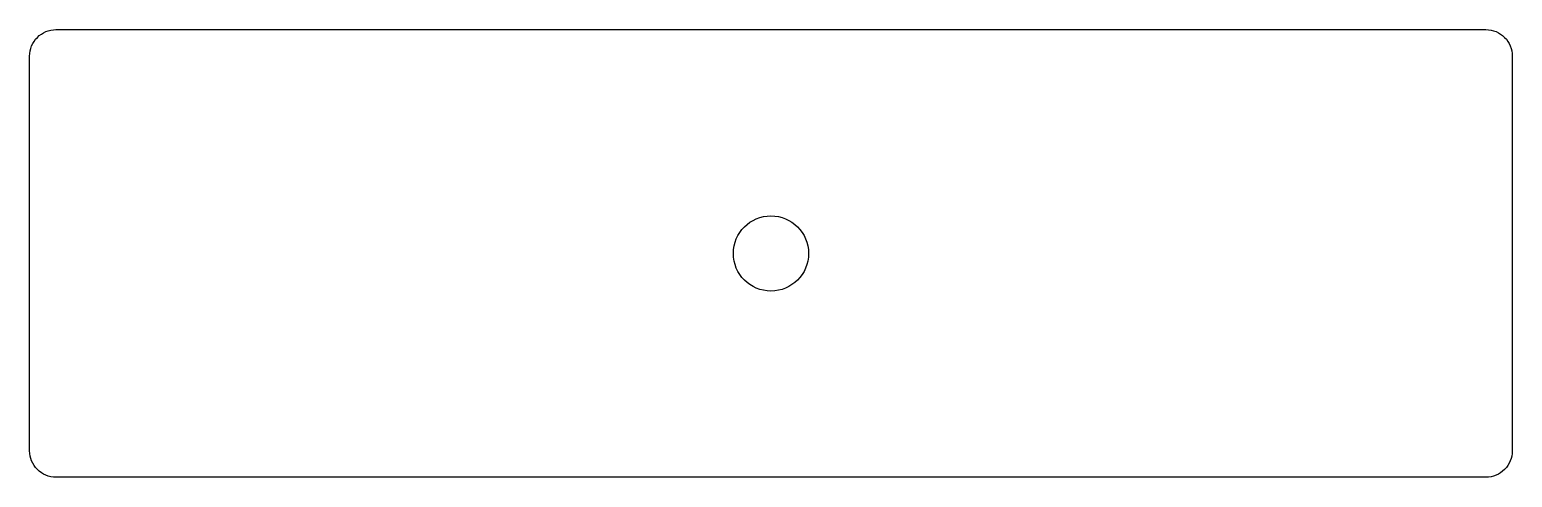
# Model space of a CAD drawing. Header units: millimetres. Extents: x -130 to 22, y -37 to 9.
import ezdxf

# ---------------------------------------------------------------- set-up
doc = ezdxf.new("R2010")
doc.units = ezdxf.units.MM

msp = doc.modelspace()

# ---------------------------------------------------------------- linework, layer by layer
msp.add_lwpolyline([(19.19, 8.58, -0.414214), (21.89, 5.88), (21.89, -34.52, -0.414214), (19.19, -37.22), (-127.21, -37.22, -0.414214), (-129.91, -34.52), (-129.91, 5.88, -0.414214), (-127.21, 8.58)], format="xyb", close=True)
msp.add_circle((-54.01, -14.32), 3.85)

doc.saveas('drawing.dxf')
